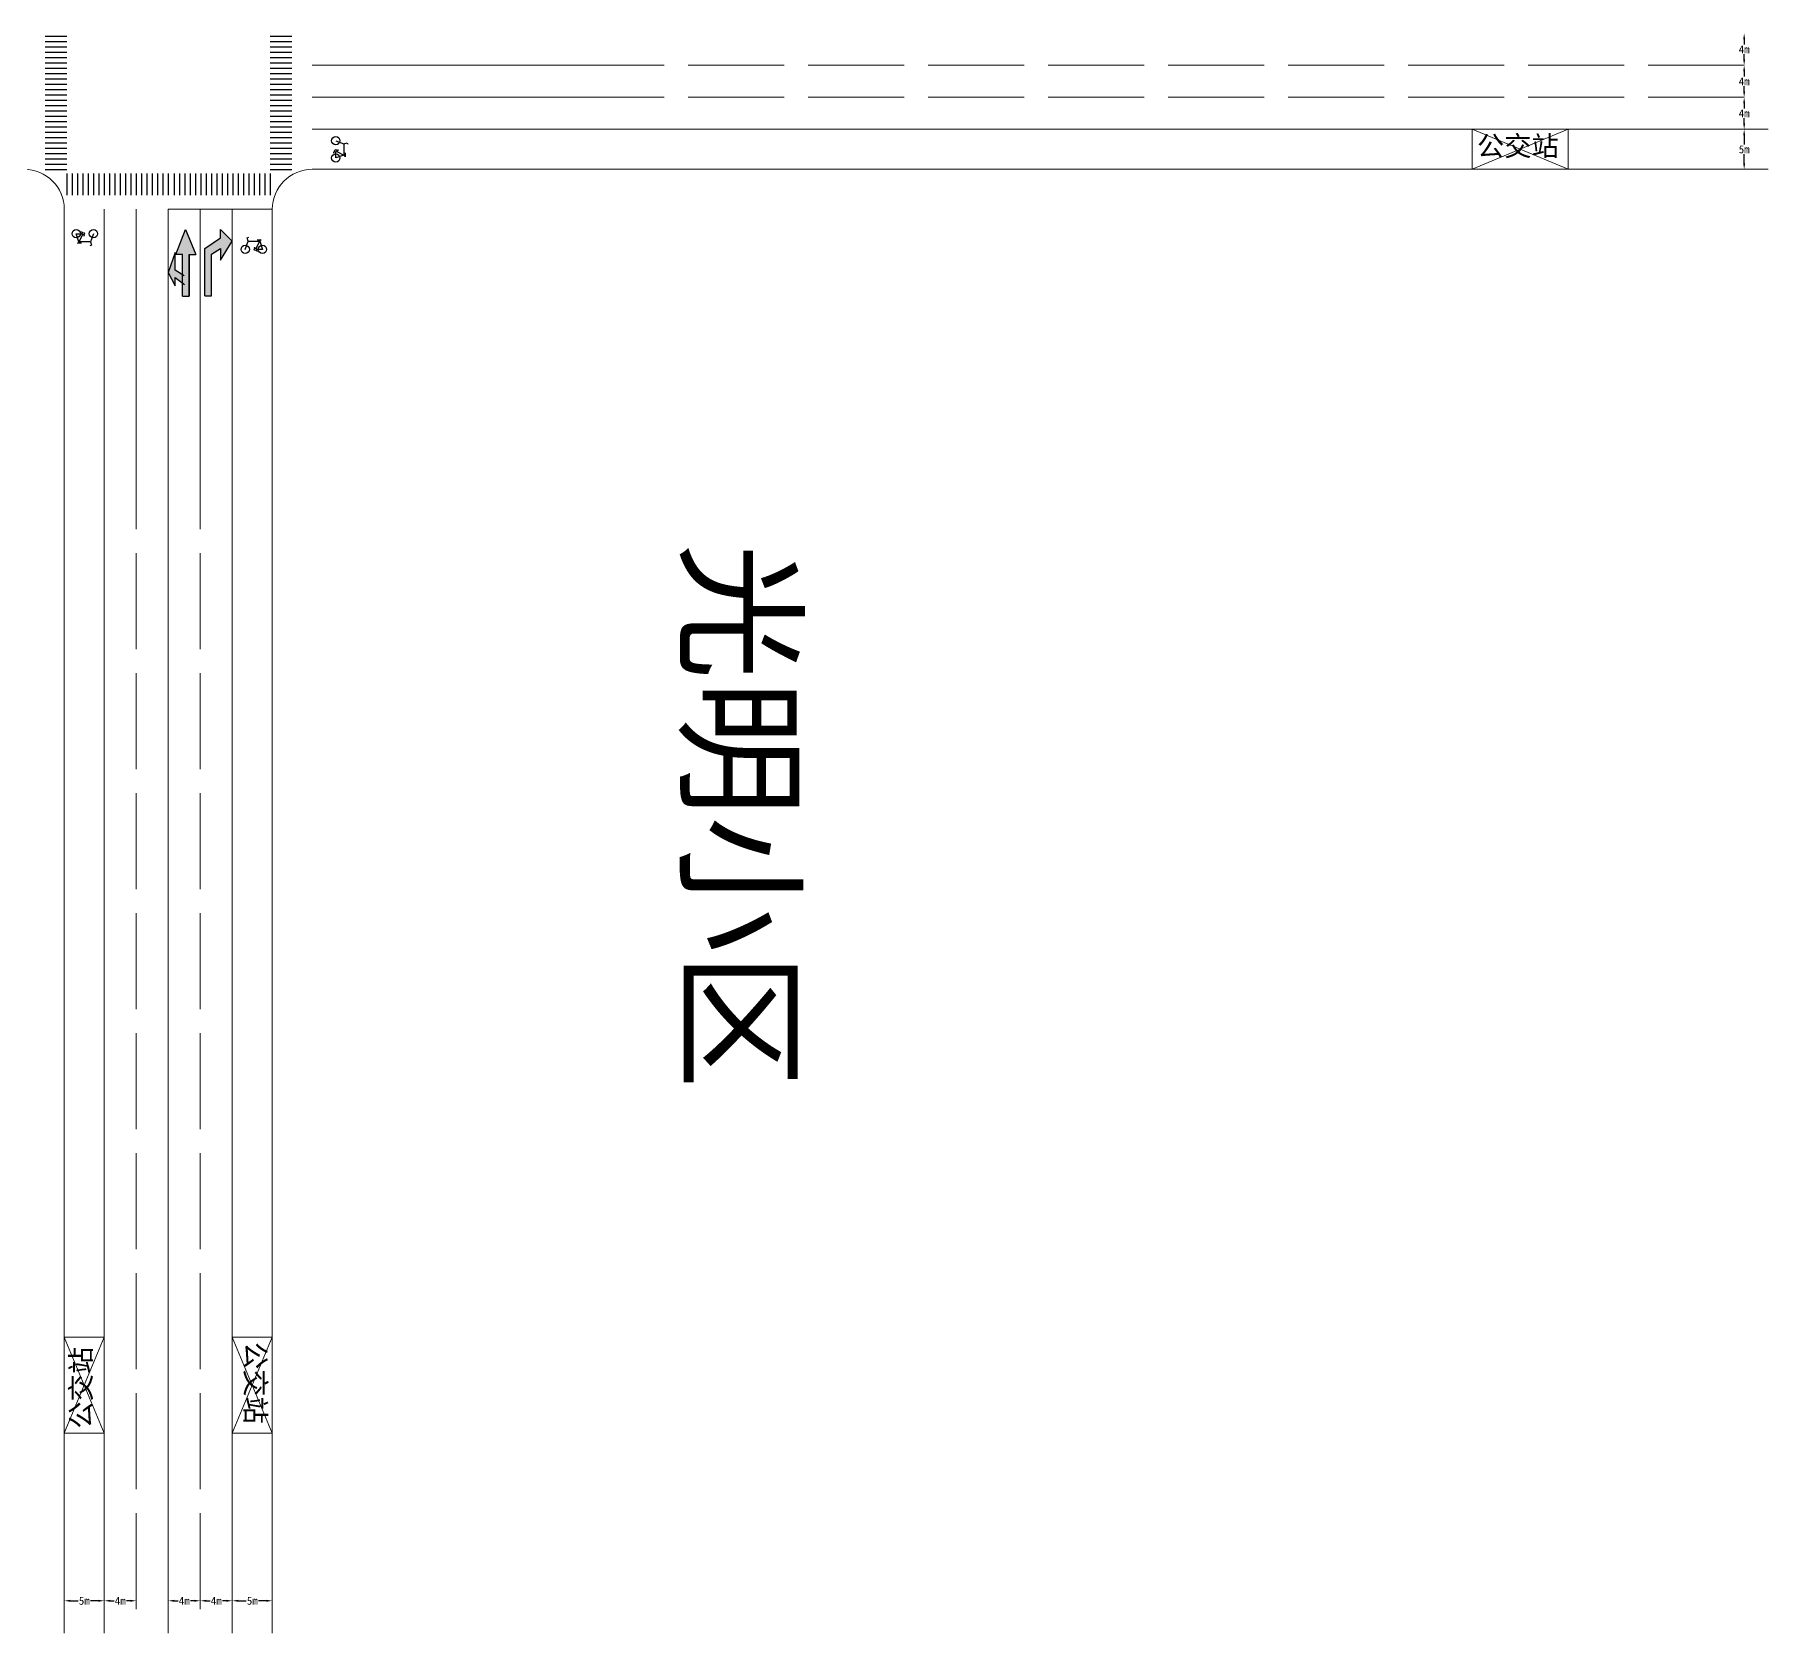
# Model space of a CAD drawing. Header units: millimetres. Extents: x -314 to 886, y 2238 to 2743.
# Drawn here: x 669.5 to 886.2, y 2237.8 to 2437.6 of the extents above; entities that cross this region are included whole.
import ezdxf

# ---------------------------------------------------------------- set-up
doc = ezdxf.new("R2010")
doc.units = ezdxf.units.MM
doc.linetypes.add('ACAD_ISO02W100', pattern=[15, 12, -3])
doc.layers.add('国道主道', color=7, linetype='Continuous')
doc.layers.add('块插入图层', color=7, linetype='Continuous')
doc.layers.add('标志标线层', color=6, linetype='Continuous', lineweight=15)
doc.layers.add('路口层', color=4, linetype='Continuous', lineweight=9)
doc.styles.get("Standard").update_dxf_attribs({"font": ''})
doc.styles.get('Standard').set_extended_font_data('SimSun')
doc.dimstyles.new('m', dxfattribs={"dimtxt": 1, "dimasz": 0.75, "dimexe": 0.18, "dimexo": 0.0625, "dimgap": 0.09, "dimtad": 0, "dimtih": 1, "dimtoh": 1, "dimdsep": 46, "dimtxsty": 'Standard', "dimcen": 0.09, "dimse1": 1, "dimse2": 1, "dimadec": 0, "dimazin": 0, "dimtfac": 1, "dimtofl": 0, "dimtmove": 0, "dimatfit": 3, "dimfxl": 0.18, "dimtolj": 1, "dimtzin": 0, "dimarcsym": 0})

# ---------------------------------------------------------------- blocks, each defined once
blk = doc.blocks.new('*D50')
at = {"layer": 'Defpoints', "color": 0}
for p in [(883.16, 2425.77), (886.18, 2425.77), (886.18, 2420.77)]:
    blk.add_point(p, dxfattribs=at)
at = {"layer": '标志标线层', "color": 0, "lineweight": -2}
for p, q in [((883.16, 2425.02), (883.16, 2423.86)), ((883.16, 2421.52), (883.16, 2422.68))]:
    blk.add_line(p, q, dxfattribs=at)
at = {"layer": '标志标线层', "color": 0}
for points in [[(883.03, 2425.02), (883.28, 2425.02), (883.16, 2425.77)], [(883.03, 2421.52), (883.28, 2421.52), (883.16, 2420.77)]]:
    blk.add_solid(points, dxfattribs=at)
at = {"layer": '标志标线层', "color": 0, "insert": (883.16, 2423.27), "char_height": 1, "attachment_point": 5}
blk.add_mtext('\\A1;5m', dxfattribs=at)
blk = doc.blocks.new('*D40')
at = {"layer": 'Defpoints', "color": 0}
for p in [(783.16, 2429.77), (883.16, 2429.77), (883.16, 2425.77)]:
    blk.add_point(p, dxfattribs=at)
at = {"layer": '标志标线层', "color": 0, "lineweight": -2}
for p, q in [((883.16, 2429.02), (883.16, 2428.36)), ((883.16, 2426.52), (883.16, 2427.18))]:
    blk.add_line(p, q, dxfattribs=at)
at = {"layer": '标志标线层', "color": 0}
for points in [[(883.03, 2429.02), (883.28, 2429.02), (883.16, 2429.77)], [(883.03, 2426.52), (883.28, 2426.52), (883.16, 2425.77)]]:
    blk.add_solid(points, dxfattribs=at)
at = {"layer": '标志标线层', "color": 0, "insert": (883.16, 2427.77), "char_height": 1, "attachment_point": 5}
blk.add_mtext('\\A1;4m', dxfattribs=at)
blk = doc.blocks.new('*D41')
at = {"layer": 'Defpoints', "color": 0}
for p in [(883.16, 2433.77), (883.16, 2433.77), (883.16, 2429.77)]:
    blk.add_point(p, dxfattribs=at)
at = {"layer": '标志标线层', "color": 0, "lineweight": -2}
for p, q in [((883.16, 2433.02), (883.16, 2432.36)), ((883.16, 2430.52), (883.16, 2431.18))]:
    blk.add_line(p, q, dxfattribs=at)
at = {"layer": '标志标线层', "color": 0}
for points in [[(883.03, 2433.02), (883.28, 2433.02), (883.16, 2433.77)], [(883.03, 2430.52), (883.28, 2430.52), (883.16, 2429.77)]]:
    blk.add_solid(points, dxfattribs=at)
at = {"layer": '标志标线层', "color": 0, "insert": (883.16, 2431.77), "char_height": 1, "attachment_point": 5}
blk.add_mtext('\\A1;4m', dxfattribs=at)
blk = doc.blocks.new('*D42')
at = {"layer": 'Defpoints', "color": 0}
for p in [(783.16, 2437.77), (883.16, 2437.77), (883.16, 2433.77)]:
    blk.add_point(p, dxfattribs=at)
at = {"layer": '标志标线层', "color": 0, "lineweight": -2}
for p, q in [((883.16, 2437.02), (883.16, 2436.36)), ((883.16, 2434.52), (883.16, 2435.18))]:
    blk.add_line(p, q, dxfattribs=at)
at = {"layer": '标志标线层', "color": 0}
for points in [[(883.03, 2437.02), (883.28, 2437.02), (883.16, 2437.77)], [(883.03, 2434.52), (883.28, 2434.52), (883.16, 2433.77)]]:
    blk.add_solid(points, dxfattribs=at)
at = {"layer": '标志标线层', "color": 0, "insert": (883.16, 2435.77), "char_height": 1, "attachment_point": 5}
blk.add_mtext('\\A1;4m', dxfattribs=at)
blk = doc.blocks.new('*D57')
at = {"layer": 'Defpoints', "color": 0}
for p in [(694.18, 2241.84), (694.18, 2237.77), (699.18, 2237.77)]:
    blk.add_point(p, dxfattribs=at)
at = {"layer": '标志标线层', "color": 0, "lineweight": -2}
for p, q in [((694.93, 2241.84), (695.91, 2241.84)), ((698.43, 2241.84), (697.44, 2241.84))]:
    blk.add_line(p, q, dxfattribs=at)
at = {"layer": '标志标线层', "color": 0}
for points in [[(694.93, 2241.97), (694.93, 2241.72), (694.18, 2241.84)], [(698.43, 2241.97), (698.43, 2241.72), (699.18, 2241.84)]]:
    blk.add_solid(points, dxfattribs=at)
at = {"layer": '标志标线层', "color": 0, "insert": (696.68, 2241.84), "char_height": 1, "attachment_point": 5}
blk.add_mtext('\\A1;5m', dxfattribs=at)
blk = doc.blocks.new('*D47')
at = {"layer": 'Defpoints', "color": 0}
for p in [(690.18, 2241.84), (694.18, 2241.84), (690.18, 2237.77)]:
    blk.add_point(p, dxfattribs=at)
at = {"layer": '标志标线层', "color": 0, "lineweight": -2}
for p, q in [((690.93, 2241.84), (691.4, 2241.84)), ((693.43, 2241.84), (692.95, 2241.84))]:
    blk.add_line(p, q, dxfattribs=at)
at = {"layer": '标志标线层', "color": 0}
for points in [[(690.93, 2241.97), (690.93, 2241.72), (690.18, 2241.84)], [(693.43, 2241.97), (693.43, 2241.72), (694.18, 2241.84)]]:
    blk.add_solid(points, dxfattribs=at)
at = {"layer": '标志标线层', "color": 0, "insert": (692.18, 2241.84), "char_height": 1, "attachment_point": 5}
blk.add_mtext('\\A1;4m', dxfattribs=at)
blk = doc.blocks.new('*D48')
at = {"layer": 'Defpoints', "color": 0}
for p in [(686.18, 2241.84), (686.18, 2241.84), (690.18, 2241.84)]:
    blk.add_point(p, dxfattribs=at)
at = {"layer": '标志标线层', "color": 0, "lineweight": -2}
for p, q in [((686.93, 2241.84), (687.4, 2241.84)), ((689.43, 2241.84), (688.95, 2241.84))]:
    blk.add_line(p, q, dxfattribs=at)
at = {"layer": '标志标线层', "color": 0}
for points in [[(686.93, 2241.97), (686.93, 2241.72), (686.18, 2241.84)], [(689.43, 2241.97), (689.43, 2241.72), (690.18, 2241.84)]]:
    blk.add_solid(points, dxfattribs=at)
at = {"layer": '标志标线层', "color": 0, "insert": (688.18, 2241.84), "char_height": 1, "attachment_point": 5}
blk.add_mtext('\\A1;4m', dxfattribs=at)
blk = doc.blocks.new('*D58')
at = {"layer": 'Defpoints', "color": 0}
for p in [(682.18, 2241.84), (678.18, 2237.77), (682.18, 2237.77)]:
    blk.add_point(p, dxfattribs=at)
at = {"layer": '标志标线层', "color": 0, "lineweight": -2}
for p, q in [((678.93, 2241.84), (679.4, 2241.84)), ((681.43, 2241.84), (680.95, 2241.84))]:
    blk.add_line(p, q, dxfattribs=at)
at = {"layer": '标志标线层', "color": 0}
for points in [[(678.93, 2241.97), (678.93, 2241.72), (678.18, 2241.84)], [(681.43, 2241.97), (681.43, 2241.72), (682.18, 2241.84)]]:
    blk.add_solid(points, dxfattribs=at)
at = {"layer": '标志标线层', "color": 0, "insert": (680.18, 2241.84), "char_height": 1, "attachment_point": 5}
blk.add_mtext('\\A1;4m', dxfattribs=at)
blk = doc.blocks.new('*D59')
at = {"layer": 'Defpoints', "color": 0}
for p in [(678.18, 2241.84), (673.18, 2237.77), (678.18, 2237.77)]:
    blk.add_point(p, dxfattribs=at)
at = {"layer": '标志标线层', "color": 0, "lineweight": -2}
for p, q in [((673.93, 2241.84), (674.91, 2241.84)), ((677.43, 2241.84), (676.44, 2241.84))]:
    blk.add_line(p, q, dxfattribs=at)
at = {"layer": '标志标线层', "color": 0}
for points in [[(673.93, 2241.97), (673.93, 2241.72), (673.18, 2241.84)], [(677.43, 2241.97), (677.43, 2241.72), (678.18, 2241.84)]]:
    blk.add_solid(points, dxfattribs=at)
at = {"layer": '标志标线层', "color": 0, "insert": (675.68, 2241.84), "char_height": 1, "attachment_point": 5}
blk.add_mtext('\\A1;5m', dxfattribs=at)
blk = doc.blocks.new('自行车道')
at = {"color": 6}
for p, q in [((-7.3, -19.3), (0, 0)), ((-2.5, 8.2), (1.4, 10)), ((0, 0), (-2.5, 8.2)), ((0, 0), (27.8, 0)), ((18.7, -16.7), (27.8, 0)), ((27.8, 1.5), (22.2, 3.5)), ((22.2, 3.5), (31.1, 3.5)), ((31.1, 3.5), (27.8, 1.5)), ((27.8, 0), (27.8, 1.5)), ((27.8, 0), (34.1, -19.3)), ((14.2, -14.5), (16.9, -14.5)), ((16.1, -16.5), (15.4, -14.5)), ((19.2, -21.5), (21.3, -23.7)), ((23, -23.7), (19.6, -23.7)), ((34.1, -19.3), (20.2, -19.3))]:
    blk.add_line(p, q, dxfattribs=at)
for centre, radius in [((-7.3, -19.3), 10), ((17.2, -19.3), 3), ((34.1, -19.3), 10)]:
    blk.add_circle(centre, radius, dxfattribs=at)
blk = doc.blocks.new('右转线')
h = blk.add_hatch(color=6)
h.dxf.hatch_style = 1
h.paths.add_polyline_path([(0, 0), (-35.1, 35.3), (-35.1, 10.9), (-82.2, -21.6), (-82.2, -38.2), (-82.2, -163.2), (-62.2, -163.2), (-62.2, -38.2), (-35.1, -21.6), (-35.1, -56.6)])
at = {"color": 6}
for p, q in [((-82.2, -21.6), (-35.1, 10.9)), ((-35.1, 10.9), (-35.1, 35.3)), ((-35.1, 35.3), (0, 0)), ((-35.1, -56.6), (0, 0)), ((-82.2, -38.2), (-82.2, -21.6)), ((-82.2, -163.2), (-82.2, -38.2)), ((-62.2, -38.2), (-35.1, -21.6)), ((-62.2, -163.2), (-62.2, -38.2)), ((-35.1, -21.6), (-35.1, -56.6)), ((-82.2, -163.2), (-62.2, -163.2))]:
    blk.add_line(p, q, dxfattribs=at)
blk = doc.blocks.new('直行左转线')
h = blk.add_hatch(color=6)
h.dxf.hatch_style = 1
h.paths.add_polyline_path([(-29.3, -74.4), (-9.3, -74.4), (-9.3, -199.4), (10.7, -199.4), (10.7, -74.4), (30.7, -74.4), (0, 0)])
h = blk.add_hatch(color=6)
h.dxf.hatch_style = 1
h.paths.add_polyline_path([(-51.7, -129.3), (-30.8, -68.8), (-30.8, -122.3), (-8.4, -136.5), (-8.4, -160.7), (-30.8, -144.3), (-30.8, -168.9)])
at = {"color": 6}
for p, q in [((-29.3, -74.4), (0, 0)), ((0, 0), (30.7, -74.4)), ((-30.8, -68.8), (-51.7, -129.3)), ((-30.8, -122.3), (-30.8, -68.8)), ((-9.3, -74.4), (-29.3, -74.4)), ((-9.3, -199.4), (-9.3, -74.4)), ((10.7, -199.4), (10.7, -74.4)), ((10.7, -74.4), (10.7, -199.4)), ((10.7, -74.4), (30.7, -74.4)), ((-51.7, -129.3), (-30.8, -168.9)), ((-3.9, -139.3), (-30.8, -122.3)), ((-30.8, -168.9), (-30.8, -144.3)), ((-30.8, -144.3), (-3.1, -164.5)), ((-9.3, -199.4), (10.7, -199.4))]:
    blk.add_line(p, q, dxfattribs=at)

msp = doc.modelspace()

# ---------------------------------------------------------------- linework, layer by layer
at = {"layer": '国道主道', "color": 6}
for p, q in [((670.787, 2437.433), (673.515, 2437.433)), ((670.787, 2436.766), (673.515, 2436.766)), ((670.787, 2436.099), (673.515, 2436.099)), ((698.915, 2437.433), (701.643, 2437.433)), ((698.915, 2436.766), (701.643, 2436.766)), ((698.915, 2436.099), (701.643, 2436.099)), ((670.787, 2435.433), (673.515, 2435.433)), ((670.787, 2434.766), (673.515, 2434.766)), ((670.787, 2434.099), (673.515, 2434.099)), ((698.915, 2435.433), (701.643, 2435.433)), ((698.915, 2434.766), (701.643, 2434.766)), ((698.915, 2434.099), (701.643, 2434.099)), ((670.787, 2433.433), (673.515, 2433.433)), ((670.787, 2432.766), (673.515, 2432.766)), ((670.787, 2432.099), (673.515, 2432.099)), ((670.787, 2431.433), (673.515, 2431.433)), ((698.915, 2433.433), (701.643, 2433.433)), ((698.915, 2432.766), (701.643, 2432.766)), ((698.915, 2432.099), (701.643, 2432.099)), ((698.915, 2431.433), (701.643, 2431.433)), ((670.787, 2430.766), (673.515, 2430.766)), ((670.787, 2430.099), (673.515, 2430.099)), ((670.787, 2429.433), (673.515, 2429.433)), ((698.915, 2430.766), (701.643, 2430.766)), ((698.915, 2430.099), (701.643, 2430.099)), ((698.915, 2429.433), (701.643, 2429.433)), ((670.787, 2428.766), (673.515, 2428.766)), ((670.787, 2428.766), (673.515, 2428.766)), ((670.787, 2428.099), (673.515, 2428.099)), ((670.787, 2427.433), (673.515, 2427.433)), ((698.915, 2428.766), (701.643, 2428.766)), ((698.915, 2428.766), (701.643, 2428.766)), ((698.915, 2428.099), (701.643, 2428.099)), ((698.915, 2427.433), (701.643, 2427.433)), ((670.787, 2426.766), (673.515, 2426.766)), ((670.787, 2426.099), (673.515, 2426.099)), ((670.787, 2425.433), (673.515, 2425.433)), ((698.915, 2426.766), (701.643, 2426.766)), ((698.915, 2426.099), (701.643, 2426.099)), ((698.915, 2425.433), (701.643, 2425.433)), ((670.787, 2424.766), (673.515, 2424.766)), ((670.787, 2424.099), (673.515, 2424.099)), ((670.787, 2423.433), (673.515, 2423.433)), ((670.787, 2422.766), (673.515, 2422.766)), ((698.915, 2424.766), (701.643, 2424.766)), ((698.915, 2424.099), (701.643, 2424.099)), ((698.915, 2423.433), (701.643, 2423.433)), ((698.915, 2422.766), (701.643, 2422.766)), ((670.787, 2422.099), (673.515, 2422.099)), ((670.787, 2421.433), (673.515, 2421.433)), ((670.787, 2420.766), (673.515, 2420.766)), ((698.915, 2422.099), (701.643, 2422.099)), ((698.915, 2421.433), (701.643, 2421.433)), ((698.915, 2420.766), (701.643, 2420.766)), ((673.515, 2420.257), (673.515, 2417.529)), ((674.181, 2420.257), (674.181, 2417.529)), ((674.848, 2420.257), (674.848, 2417.529)), ((675.515, 2420.257), (675.515, 2417.529)), ((676.181, 2420.257), (676.181, 2417.529)), ((676.848, 2420.257), (676.848, 2417.529)), ((677.515, 2420.257), (677.515, 2417.529)), ((678.181, 2420.257), (678.181, 2417.529)), ((678.848, 2420.257), (678.848, 2417.529)), ((679.515, 2420.257), (679.515, 2417.529)), ((680.181, 2420.257), (680.181, 2417.529)), ((680.848, 2420.257), (680.848, 2417.529)), ((681.515, 2420.257), (681.515, 2417.529)), ((682.181, 2420.257), (682.181, 2417.529)), ((682.848, 2420.257), (682.848, 2417.529)), ((683.515, 2420.257), (683.515, 2417.529)), ((684.181, 2420.257), (684.181, 2417.529)), ((684.848, 2420.257), (684.848, 2417.529)), ((685.515, 2420.257), (685.515, 2417.529)), ((686.181, 2420.257), (686.181, 2417.529)), ((686.915, 2420.257), (686.915, 2417.529)), ((687.581, 2420.257), (687.581, 2417.529)), ((688.248, 2420.257), (688.248, 2417.529)), ((688.915, 2420.257), (688.915, 2417.529)), ((689.581, 2420.257), (689.581, 2417.529)), ((690.248, 2420.257), (690.248, 2417.529)), ((690.915, 2420.257), (690.915, 2417.529)), ((691.581, 2420.257), (691.581, 2417.529)), ((692.248, 2420.257), (692.248, 2417.529)), ((692.915, 2420.257), (692.915, 2417.529)), ((693.581, 2420.257), (693.581, 2417.529)), ((694.248, 2420.257), (694.248, 2417.529)), ((694.915, 2420.257), (694.915, 2417.529)), ((695.581, 2420.257), (695.581, 2417.529)), ((696.248, 2420.257), (696.248, 2417.529)), ((696.915, 2420.257), (696.915, 2417.529)), ((697.581, 2420.257), (697.581, 2417.529)), ((698.248, 2420.257), (698.248, 2417.529)), ((698.915, 2420.257), (698.915, 2417.529))]:
    msp.add_line(p, q, dxfattribs=at)
at = {"layer": '标志标线层'}
for p, q in [((736.175, 2433.774), (704.175, 2433.774)), ((736.175, 2429.774), (704.175, 2429.774)), ((886.175, 2425.774), (704.175, 2425.774)), ((849.175, 2425.774), (849.175, 2420.774)), ((849.175, 2425.774), (861.175, 2420.774)), ((861.175, 2425.774), (849.175, 2420.774)), ((861.175, 2425.774), (849.175, 2425.774)), ((861.175, 2420.774), (861.175, 2425.774)), ((849.175, 2420.774), (861.175, 2420.774)), ((678.175, 2415.774), (678.175, 2237.774)), ((682.175, 2415.774), (682.175, 2387.774)), ((686.175, 2415.774), (686.175, 2237.774)), ((699.175, 2415.774), (686.175, 2415.774)), ((690.175, 2415.774), (690.175, 2387.774)), ((694.175, 2415.774), (694.175, 2237.774)), ((678.175, 2274.774), (673.175, 2274.774)), ((673.175, 2262.774), (678.175, 2274.774)), ((673.175, 2274.774), (678.175, 2262.774)), ((673.175, 2274.774), (673.175, 2262.774)), ((678.175, 2262.774), (678.175, 2274.774)), ((699.175, 2274.774), (694.175, 2274.774)), ((694.175, 2274.774), (694.175, 2262.774)), ((699.175, 2274.774), (694.175, 2262.774)), ((699.175, 2262.774), (694.175, 2274.774)), ((699.175, 2262.774), (699.175, 2274.774)), ((673.175, 2262.774), (678.175, 2262.774)), ((694.175, 2262.774), (699.175, 2262.774))]:
    msp.add_line(p, q, dxfattribs=at)
at = {"layer": '标志标线层', "linetype": 'ACAD_ISO02W100'}
for p, q in [((736.175, 2433.774), (886.175, 2433.774)), ((736.175, 2429.774), (886.175, 2429.774)), ((682.175, 2387.774), (682.175, 2237.774)), ((690.175, 2387.774), (690.175, 2237.774))]:
    msp.add_line(p, q, dxfattribs=at)
at = {"layer": '路口层'}
for p, q in [((844.109, 2420.774), (704.175, 2420.774)), ((886.175, 2420.774), (844.109, 2420.774)), ((849.175, 2420.774), (859.175, 2420.774)), ((673.175, 2415.774), (673.175, 2279.871)), ((699.175, 2415.774), (699.175, 2279.871)), ((673.175, 2279.871), (673.175, 2237.774)), ((699.175, 2279.871), (699.175, 2237.774)), ((694.175, 2274.774), (694.175, 2264.774)), ((678.175, 2262.774), (678.175, 2272.774))]:
    msp.add_line(p, q, dxfattribs=at)
for centre, start, end in [((668.175, 2415.774), 0, 90), ((704.175, 2415.774), 90, 180)]:
    msp.add_arc(centre, 5, start, end, dxfattribs=at)

# ---------------------------------------------------------------- block references
at = {"layer": '块插入图层', "color": 6, "lineweight": 5, "xscale": 0.05208333333333333, "yscale": 0.05208333333333333, "zscale": 0.05208333333333333}
for p, rotation in [((708.121, 2423.969), 270), ((676.449, 2411.719), 180)]:
    msp.add_blockref('自行车道', p, dxfattribs=dict(at, rotation=rotation))
at = {"layer": '块插入图层', "color": 6, "lineweight": 5}
for name, p, xscale, yscale, zscale in [('直行左转线', (688.331, 2413.245), 0.04166666666666666, 0.04166666666666666, 0.04166666666666666), ('右转线', (694.175, 2411.774), 0.04166666666666666, 0.04166666666666666, 0.04166666666666666), ('自行车道', (696.175, 2411.774), 0.05208333333333333, 0.05208333333333333, 0.05208333333333333)]:
    msp.add_blockref(name, p, dxfattribs=dict(at, xscale=xscale, yscale=yscale, zscale=zscale))

# ---------------------------------------------------------------- texts
at = {"layer": '标志标线层'}
msp.add_text('光明小区', height=12.5, rotation=270, dxfattribs=at).set_placement((751.458, 2374.035))
at = {"layer": '标志标线层', "insert": (849.762, 2424.937), "char_height": 2.5, "attachment_point": 1}
msp.add_mtext_dynamic_manual_height_columns('公交站', width=12, gutter_width=12.5, heights=[0], dxfattribs=at)
at = {"layer": '标志标线层', "char_height": 2.5, "attachment_point": 1}
for insert, rotation in [((674.013, 2263.361), 90), ((698.338, 2274.187), 270)]:
    msp.add_mtext_dynamic_manual_height_columns('公交站', width=12, gutter_width=12.5, heights=[0], dxfattribs=dict(at, insert=insert, rotation=rotation))

# ---------------------------------------------------------------- dimensions: what is measured, and where the dimension line sits
at = {"layer": '标志标线层'}
for base, p1, p2, angle, picture, middle in [((883.157, 2437.774), (883.157, 2433.774), (783.157, 2437.774), 270, '*D42', (883.157, 2435.774)), ((883.157, 2433.774), (883.157, 2429.774), (883.157, 2433.774), 270, '*D41', (883.157, 2431.774)), ((883.157, 2429.774), (883.157, 2425.774), (783.157, 2429.774), 270, '*D40', (883.157, 2427.774)), ((883.157, 2425.774), (886.175, 2420.774), (886.175, 2425.774), 270, '*D50', (883.157, 2423.274)), ((678.175, 2241.844), (673.175, 2237.774), (678.175, 2237.774), 180, '*D59', (675.675, 2241.844)), ((682.175, 2241.844), (678.175, 2237.774), (682.175, 2237.774), 180, '*D58', (680.175, 2241.844)), ((686.175, 2241.844), (690.175, 2241.844), (686.175, 2241.844), 180, '*D48', (688.175, 2241.844)), ((690.175, 2241.844), (694.175, 2241.844), (690.175, 2237.774), 180, '*D47', (692.175, 2241.844)), ((694.175, 2241.844), (699.175, 2237.774), (694.175, 2237.774), 180, '*D57', (696.675, 2241.844))]:
    dim = msp.add_linear_dim(base=base, p1=p1, p2=p2, angle=angle, dimstyle='m', override={"dimpost": 'm'}, dxfattribs=at)
    dim.commit()
    dim.dimension.update_dxf_attribs({"geometry": picture, "text_midpoint": middle})

doc.saveas('drawing.dxf')
